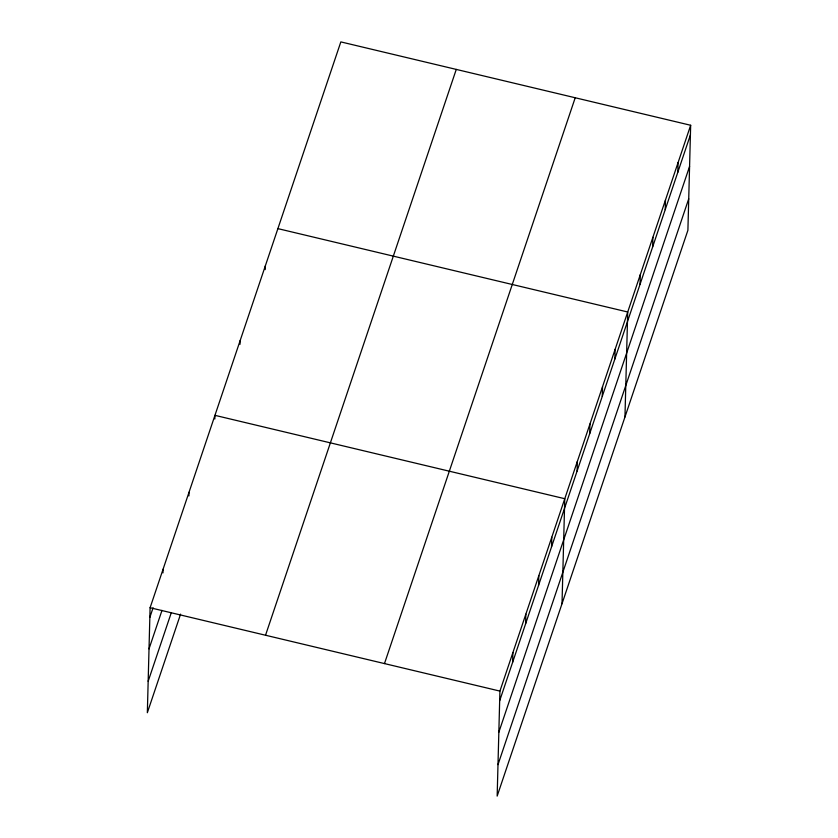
<?xml version="1.0" encoding="UTF-8"?>
<svg xmlns="http://www.w3.org/2000/svg" width="838" height="838" viewBox="0 0 838 838"><rect width="100%" height="100%" fill="white"/><g stroke="black" fill="none" stroke-linecap="round" stroke-linejoin="round"><path stroke-width="1.26" d="M690.659 125.271L499.919 691.099L497.164 796.1L687.904 230.272L690.659 125.271L340.836 41.9L150.096 607.728L147.341 712.729L180.579 614.139M162.97 572.888L163.064 569.253M188.906 495.928L189.011 492.304M214.853 418.979L214.947 415.344L564.77 498.715L562.015 603.716M240.024 344.292L240.129 340.657M265.206 269.606L265.3 265.971M512.636 662.303L512.887 652.624M525.604 623.828L525.855 614.149M538.572 585.353L538.824 575.675M551.54 546.879L551.792 537.2M577.099 471.061L577.351 461.371M589.69 433.707L589.942 424.028M602.281 396.364L602.532 386.685M614.872 359.02L615.123 349.341M624.959 416.989L627.714 311.998L277.891 228.627M640.043 284.333L640.295 274.644M652.634 246.99L652.886 237.301M665.225 209.647L665.477 199.957M677.816 172.303L678.068 162.614M149.845 617.417L153.082 607.791M149.017 648.874L161.985 610.389M148.169 681.273L171.277 612.735M265.531 635.246L456.27 69.407M384.474 663.591L575.214 97.753M499.658 700.788L690.397 134.949M498.84 732.234L689.58 166.406M497.992 764.644L688.731 198.816M150.096 607.728L499.919 691.099"/></g></svg>
